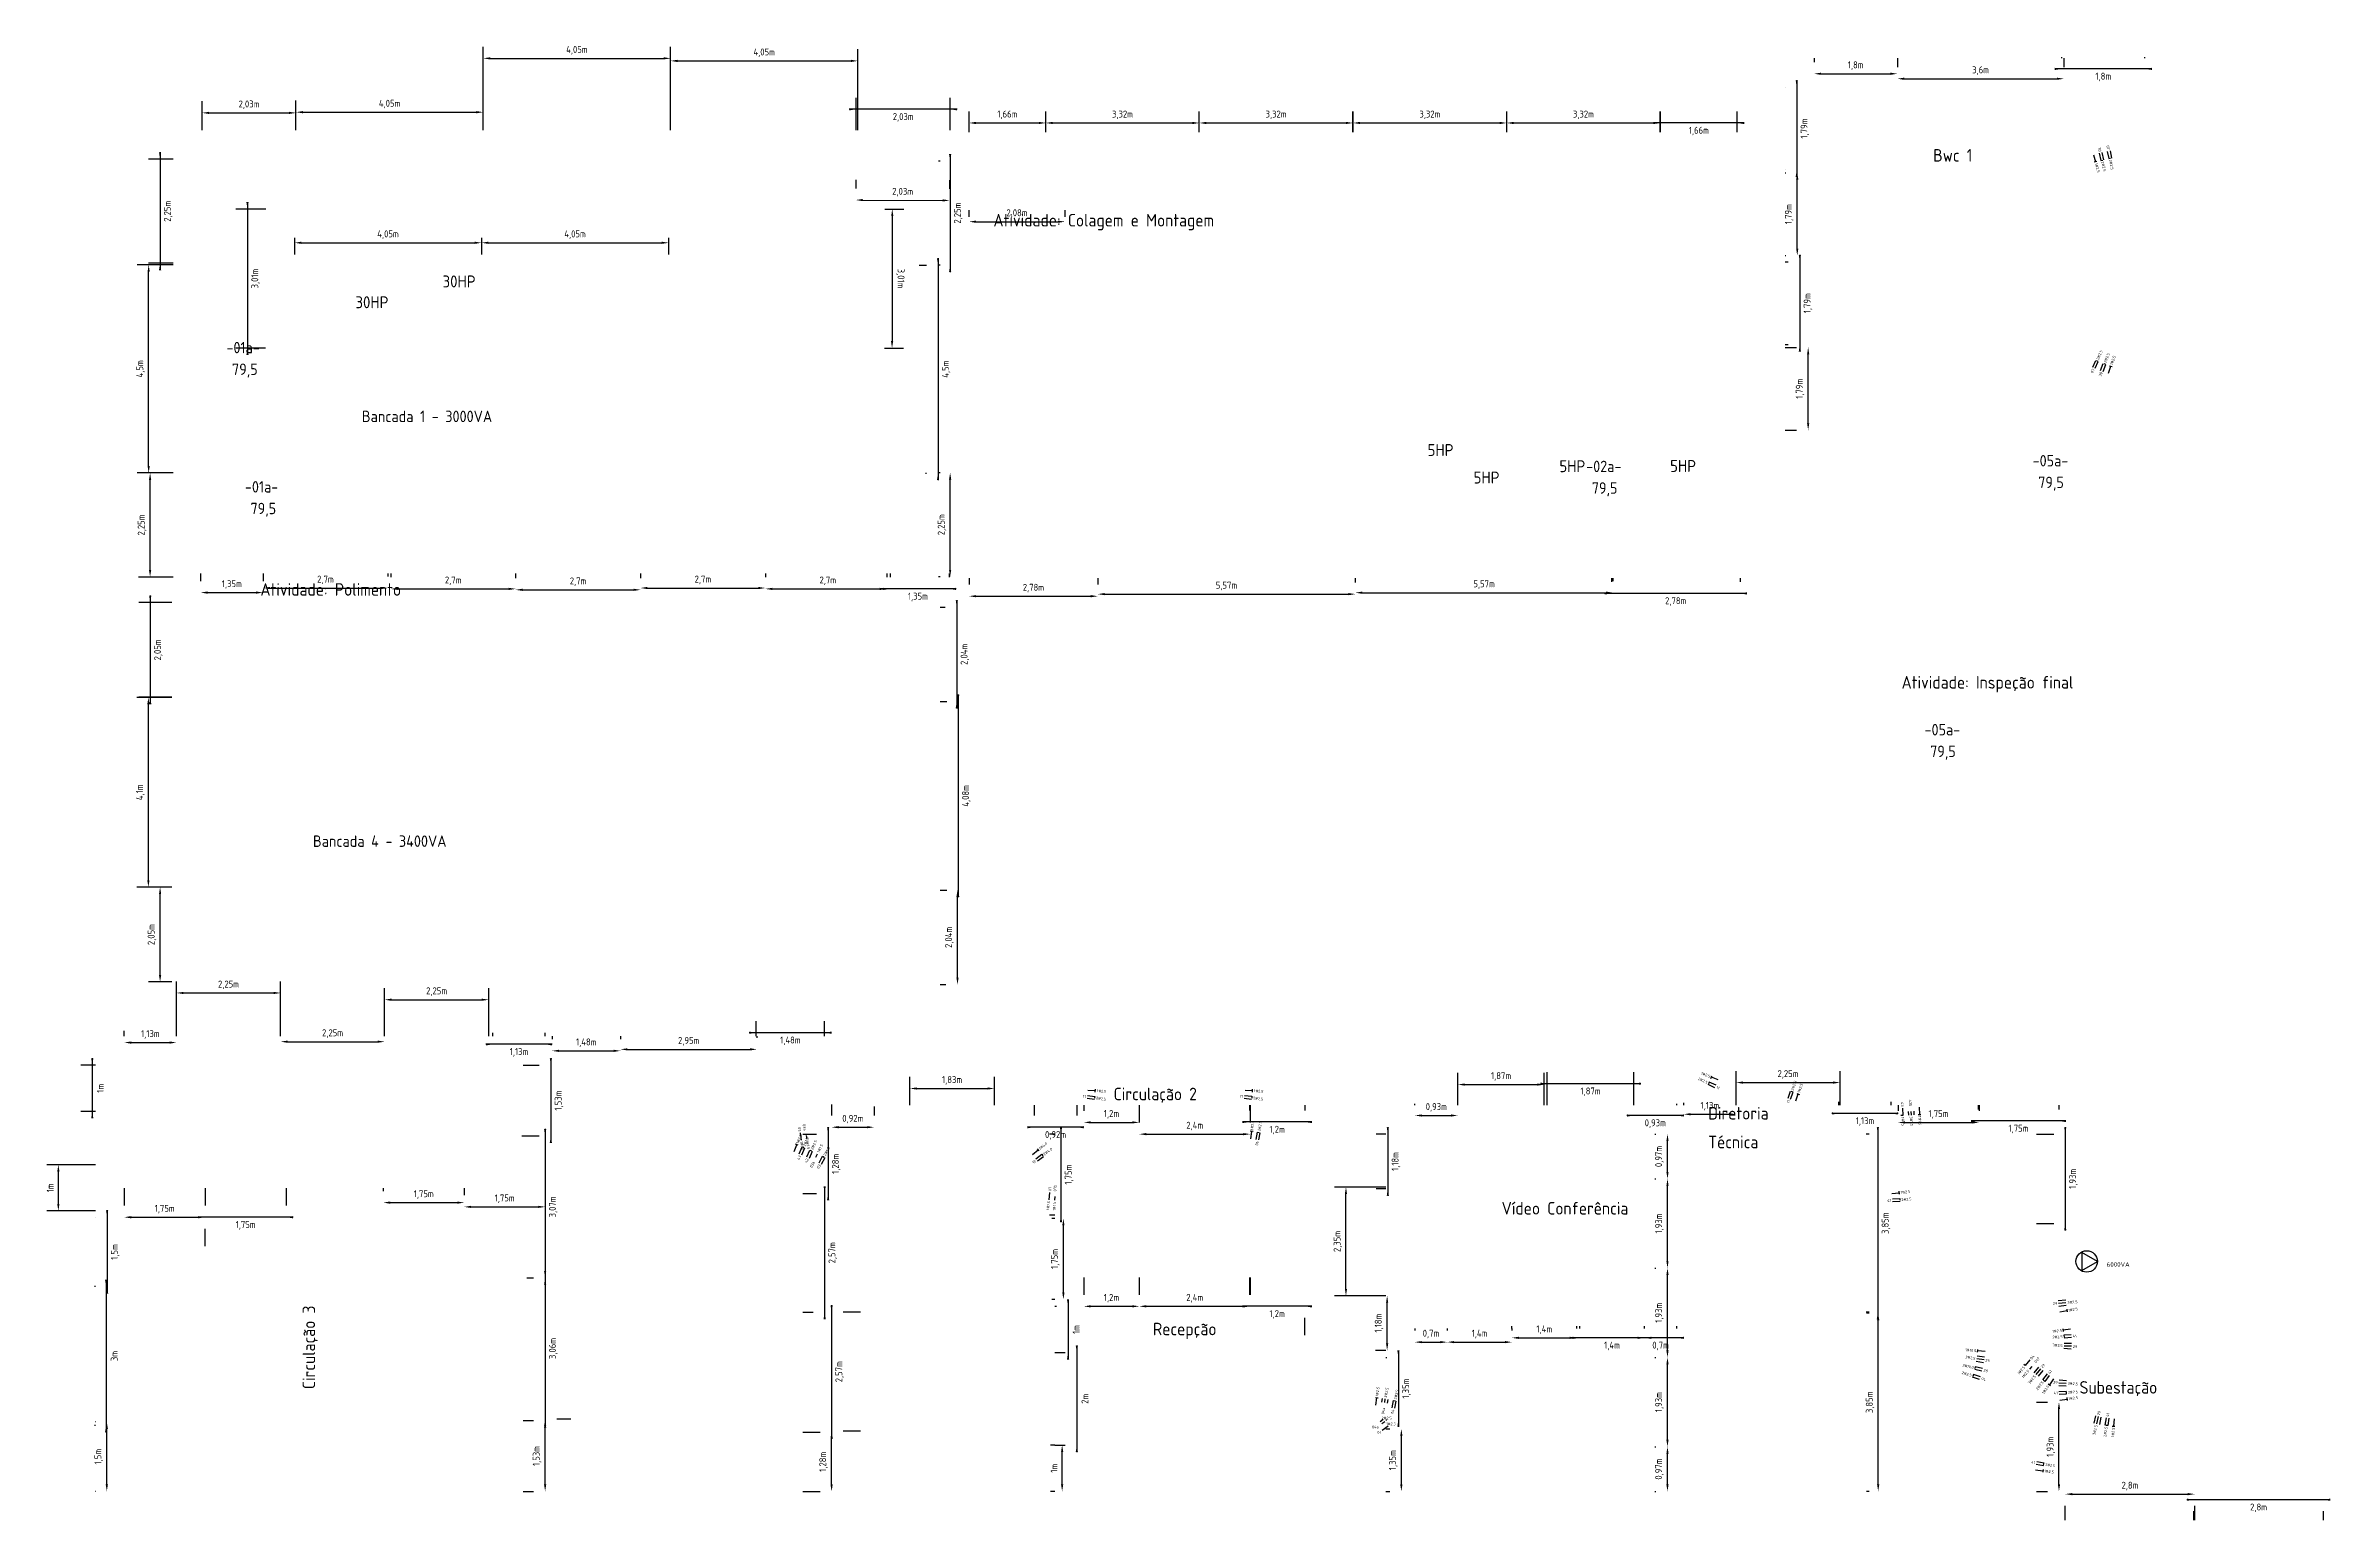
# Model space of a CAD drawing. Header units: metres. Extents: x -45258 to -45144, y 56380 to 56449.
# Drawn here: x -45258.4 to -45209, y 56417.3 to 56449.18 of the extents above; entities that cross this region are included whole.
import ezdxf
from ezdxf.enums import TextEntityAlignment as Align

# ---------------------------------------------------------------- set-up
doc = ezdxf.new("R2010")
doc.units = ezdxf.units.M
for name, color, linetype in [('FIAÇÃO_COMERCIAL', 1, 'Continuous'), ('LUMINOTÉCNICO', 5, 'Continuous'), ('SUBESTAÇÃO', 7, 'Continuous'), ('TEXTO - PLANTA', 7, 'Continuous'), ('TOMADAS', 2, 'Continuous')]:
    doc.layers.add(name, color=color, linetype=linetype)
doc.styles.get("Standard").update_dxf_attribs({"font": 'ISOCP'})
doc.dimstyles.new('ISO-25', dxfattribs={"dimtxt": 1, "dimasz": 1, "dimexe": 1.25, "dimexo": 0.625, "dimgap": 0.5, "dimtad": 1, "dimlunit": 6, "dimtxsty": 'Standard', "dimcen": 2.5, "dimazin": 3, "dimtfac": 1, "dimtmove": 0, "dimatfit": 0})

# ---------------------------------------------------------------- blocks, each defined once
blk = doc.blocks.new('_CLOSEDFILLED')
at = {"color": 0, "linetype": 'BYBLOCK'}
blk.add_solid([(-1, 0.16), (0, 0), (-1, -0.16)], dxfattribs=at)
blk = doc.blocks.new('*D48')
for p, q in [((-45241.404, 56421.952), (-45241.404, 56419.082)), ((-45240.779, 56421.802), (-45241.154, 56421.802)), ((-45240.779, 56419.232), (-45241.154, 56419.232))]:
    blk.add_line(p, q)
at = {"layer": 'Defpoints'}
for p in [(-45241.404, 56421.802), (-45241.404, 56421.802), (-45241.404, 56419.232)]:
    blk.add_point(p, dxfattribs=at)
at = {"layer": 'SUBESTAÇÃO', "xscale": 0.15, "yscale": 0.15}
for p, rotation in [((-45241.404, 56421.802), 270), ((-45241.404, 56419.232), 90)]:
    blk.add_blockref('_CLOSEDFILLED', p, dxfattribs=dict(at, rotation=rotation))
at = {"layer": 'SUBESTAÇÃO', "insert": (-45241.229, 56420.517), "char_height": 0.15, "attachment_point": 5, "rotation": 90}
blk.add_mtext('2,57m', dxfattribs=at)
blk = doc.blocks.new('*D52')
for p, q in [((-45232.37, 56422.555), (-45232.37, 56422.18)), ((-45231.02, 56421.93), (-45232.52, 56421.93)), ((-45231.17, 56421.305), (-45231.17, 56421.68))]:
    blk.add_line(p, q)
at = {"layer": 'Defpoints'}
for p in [(-45232.37, 56421.93), (-45231.17, 56421.93), (-45231.17, 56421.93)]:
    blk.add_point(p, dxfattribs=at)
at = {"layer": 'SUBESTAÇÃO', "xscale": 0.15, "yscale": 0.15}
blk.add_blockref('_CLOSEDFILLED', (-45232.37, 56421.93), dxfattribs=at)
at = {"layer": 'SUBESTAÇÃO', "xscale": 0.15, "yscale": 0.15, "rotation": 180}
blk.add_blockref('_CLOSEDFILLED', (-45231.17, 56421.93), dxfattribs=at)
at = {"layer": 'SUBESTAÇÃO', "insert": (-45231.77, 56421.755), "char_height": 0.15, "attachment_point": 5}
blk.add_mtext('1,2m', dxfattribs=at)
blk = doc.blocks.new('*D74')
for p, q in [((-45256.699, 56424.481), (-45256.699, 56424.106)), ((-45256.549, 56423.856), (-45255.099, 56423.856)), ((-45254.949, 56423.231), (-45254.949, 56423.606))]:
    blk.add_line(p, q)
at = {"layer": 'Defpoints'}
for p in [(-45256.699, 56423.856), (-45256.699, 56423.856), (-45254.949, 56423.856)]:
    blk.add_point(p, dxfattribs=at)
at = {"layer": 'SUBESTAÇÃO', "xscale": 0.15, "yscale": 0.15, "rotation": 180}
blk.add_blockref('_CLOSEDFILLED', (-45256.699, 56423.856), dxfattribs=at)
at = {"layer": 'SUBESTAÇÃO', "xscale": 0.15, "yscale": 0.15}
blk.add_blockref('_CLOSEDFILLED', (-45254.949, 56423.856), dxfattribs=at)
at = {"layer": 'SUBESTAÇÃO', "insert": (-45255.824, 56424.031), "char_height": 0.15, "attachment_point": 5}
blk.add_mtext('1,75m', dxfattribs=at)
blk = doc.blocks.new('*D110')
for p, q in [((-45248.973, 56445.031), (-45248.973, 56444.671)), ((-45248.823, 56444.921), (-45245.078, 56444.921)), ((-45244.928, 56445.031), (-45244.928, 56444.671))]:
    blk.add_line(p, q)
at = {"layer": 'Defpoints'}
for p in [(-45248.973, 56445.656), (-45244.928, 56445.656), (-45248.973, 56444.921)]:
    blk.add_point(p, dxfattribs=at)
at = {"layer": 'LUMINOTÉCNICO', "xscale": 0.15, "yscale": 0.15, "rotation": 180}
blk.add_blockref('_CLOSEDFILLED', (-45248.973, 56444.921), dxfattribs=at)
at = {"layer": 'LUMINOTÉCNICO', "xscale": 0.15, "yscale": 0.15}
blk.add_blockref('_CLOSEDFILLED', (-45244.928, 56444.921), dxfattribs=at)
at = {"layer": 'LUMINOTÉCNICO', "insert": (-45246.951, 56445.096), "char_height": 0.15, "attachment_point": 5}
blk.add_mtext('4,05m', dxfattribs=at)

msp = doc.modelspace()

# ---------------------------------------------------------------- linework, layer by layer
at = {"layer": 'FIAÇÃO_COMERCIAL'}
for p, q in [((-45214.117, 56446.823), (-45214.073, 56446.669)), ((-45214.044, 56446.678), (-45214.101, 56446.661)), ((-45213.999, 56446.855), (-45213.959, 56446.7)), ((-45213.959, 56446.7), (-45213.92, 56446.71)), ((-45213.939, 56446.87), (-45213.902, 56446.715)), ((-45213.82, 56446.897), (-45213.787, 56446.74)), ((-45213.787, 56446.74), (-45213.748, 56446.748)), ((-45213.76, 56446.909), (-45213.73, 56446.752)), ((-45214.135, 56442.233), (-45214.071, 56442.379)), ((-45214.079, 56442.209), (-45214.017, 56442.356)), ((-45214.017, 56442.356), (-45214.054, 56442.372)), ((-45213.965, 56442.163), (-45213.908, 56442.312)), ((-45213.908, 56442.141), (-45213.853, 56442.292)), ((-45213.853, 56442.292), (-45213.89, 56442.305)), ((-45213.792, 56442.101), (-45213.742, 56442.252)), ((-45213.77, 56442.262), (-45213.713, 56442.243)), ((-45222.392, 56426.857), (-45222.369, 56426.913)), ((-45222.232, 56426.825), (-45222.381, 56426.885)), ((-45235.878, 56426.43), (-45235.72, 56426.408)), ((-45235.871, 56426.488), (-45235.712, 56426.469)), ((-45235.86, 56426.604), (-45235.7, 56426.592)), ((-45235.712, 56426.469), (-45235.717, 56426.43)), ((-45235.703, 56426.562), (-45235.698, 56426.622)), ((-45232.482, 56426.43), (-45232.323, 56426.408)), ((-45232.474, 56426.488), (-45232.315, 56426.47)), ((-45232.463, 56426.604), (-45232.304, 56426.592)), ((-45232.315, 56426.47), (-45232.32, 56426.43)), ((-45232.306, 56426.562), (-45232.302, 56426.622)), ((-45222.306, 56426.656), (-45222.451, 56426.724)), ((-45222.426, 56426.777), (-45222.443, 56426.741)), ((-45222.28, 56426.712), (-45222.426, 56426.777)), ((-45220.724, 56426.427), (-45220.672, 56426.578)), ((-45220.667, 56426.407), (-45220.615, 56426.559)), ((-45220.615, 56426.559), (-45220.653, 56426.572)), ((-45220.553, 56426.369), (-45220.502, 56426.521)), ((-45220.531, 56426.53), (-45220.474, 56426.511)), ((-45218.243, 56426.057), (-45218.283, 56426.056)), ((-45218.249, 56426.217), (-45218.243, 56426.057)), ((-45218.126, 56426.142), (-45218.122, 56426.062)), ((-45218.066, 56426.145), (-45218.062, 56426.065)), ((-45218.006, 56426.148), (-45218.001, 56426.068)), ((-45217.911, 56426.074), (-45217.851, 56426.078)), ((-45217.891, 56426.235), (-45217.881, 56426.076)), ((-45242.212, 56425.274), (-45242.154, 56425.423)), ((-45242.126, 56425.413), (-45242.182, 56425.434)), ((-45242.102, 56425.23), (-45242.041, 56425.378)), ((-45242.087, 56425.682), (-45242.062, 56425.524)), ((-45242.047, 56425.207), (-45241.985, 56425.355)), ((-45242.041, 56425.378), (-45242.004, 56425.363)), ((-45241.956, 56425.624), (-45241.941, 56425.545)), ((-45232.29, 56425.706), (-45232.35, 56425.713)), ((-45232.337, 56425.55), (-45232.32, 56425.709)), ((-45232.221, 56425.535), (-45232.198, 56425.694)), ((-45232.198, 56425.694), (-45232.158, 56425.688)), ((-45232.163, 56425.526), (-45232.137, 56425.684)), ((-45241.939, 56425.16), (-45241.874, 56425.306)), ((-45241.885, 56425.136), (-45241.818, 56425.281)), ((-45241.874, 56425.306), (-45241.837, 56425.29)), ((-45241.743, 56425.157), (-45241.708, 56425.229)), ((-45241.672, 56425.033), (-45241.599, 56425.175)), ((-45241.619, 56425.005), (-45241.545, 56425.147)), ((-45241.599, 56425.175), (-45241.564, 56425.157)), ((-45237.059, 56425.212), (-45236.935, 56425.313)), ((-45236.987, 56425.119), (-45236.86, 56425.217)), ((-45236.916, 56425.289), (-45236.954, 56425.336)), ((-45236.951, 56425.072), (-45236.823, 56425.168)), ((-45236.86, 56425.217), (-45236.835, 56425.185)), ((-45236.689, 56424.392), (-45236.706, 56424.233)), ((-45218.477, 56424.369), (-45218.318, 56424.386)), ((-45218.315, 56424.356), (-45218.321, 56424.416)), ((-45236.578, 56424.304), (-45236.581, 56424.224)), ((-45218.466, 56424.251), (-45218.307, 56424.264)), ((-45218.462, 56424.193), (-45218.302, 56424.203)), ((-45218.307, 56424.264), (-45218.303, 56424.224)), ((-45214.879, 56422.057), (-45214.719, 56422.069)), ((-45214.873, 56421.995), (-45214.714, 56422.011)), ((-45214.867, 56421.934), (-45214.708, 56421.953)), ((-45214.849, 56421.812), (-45214.691, 56421.838)), ((-45214.767, 56421.387), (-45214.775, 56421.447)), ((-45214.613, 56421.439), (-45214.771, 56421.417)), ((-45214.696, 56421.867), (-45214.686, 56421.808)), ((-45216.625, 56420.938), (-45216.62, 56420.998)), ((-45216.463, 56420.955), (-45216.622, 56420.968)), ((-45214.599, 56421.315), (-45214.759, 56421.303)), ((-45214.759, 56421.303), (-45214.756, 56421.263)), ((-45214.598, 56421.003), (-45214.757, 56421.015)), ((-45214.595, 56421.253), (-45214.755, 56421.245)), ((-45214.594, 56421.066), (-45214.754, 56421.072)), ((-45214.593, 56421.128), (-45214.753, 56421.13)), ((-45216.716, 56420.453), (-45216.727, 56420.415)), ((-45216.562, 56420.409), (-45216.716, 56420.453)), ((-45216.531, 56420.529), (-45216.687, 56420.566)), ((-45216.674, 56420.623), (-45216.682, 56420.584)), ((-45216.517, 56420.589), (-45216.674, 56420.623)), ((-45216.494, 56420.71), (-45216.652, 56420.737)), ((-45216.484, 56420.771), (-45216.642, 56420.795)), ((-45216.476, 56420.832), (-45216.635, 56420.852)), ((-45215.597, 56420.648), (-45215.627, 56420.674)), ((-45215.493, 56420.77), (-45215.597, 56420.648)), ((-45215.453, 56420.632), (-45215.504, 56420.57)), ((-45215.31, 56420.618), (-45215.41, 56420.494)), ((-45215.264, 56420.581), (-45215.363, 56420.456)), ((-45215.217, 56420.544), (-45215.315, 56420.418)), ((-45215.123, 56420.472), (-45215.219, 56420.344)), ((-45215.075, 56420.436), (-45215.171, 56420.308)), ((-45229.585, 56419.948), (-45229.645, 56419.955)), ((-45229.633, 56419.792), (-45229.615, 56419.951)), ((-45229.505, 56419.857), (-45229.494, 56419.936)), ((-45229.445, 56419.848), (-45229.433, 56419.927)), ((-45229.386, 56419.838), (-45229.373, 56419.917)), ((-45216.58, 56420.35), (-45216.733, 56420.397)), ((-45215.171, 56420.308), (-45215.203, 56420.332)), ((-45215.098, 56420.254), (-45215.049, 56420.219)), ((-45214.98, 56420.366), (-45215.073, 56420.236)), ((-45214.867, 56420.215), (-45214.707, 56420.213)), ((-45214.866, 56420.278), (-45214.706, 56420.271)), ((-45214.865, 56420.091), (-45214.705, 56420.098)), ((-45214.862, 56420.34), (-45214.703, 56420.329)), ((-45214.861, 56420.028), (-45214.701, 56420.041)), ((-45214.847, 56419.904), (-45214.689, 56419.926)), ((-45214.701, 56420.041), (-45214.704, 56420.081)), ((-45214.693, 56419.956), (-45214.685, 56419.897)), ((-45229.543, 56419.44), (-45229.481, 56419.491)), ((-45229.505, 56419.394), (-45229.442, 56419.443)), ((-45229.284, 56419.737), (-45229.252, 56419.894)), ((-45229.252, 56419.894), (-45229.213, 56419.886)), ((-45229.227, 56419.725), (-45229.193, 56419.882)), ((-45214.077, 56419.56), (-45214.113, 56419.405)), ((-45214.02, 56419.548), (-45214.053, 56419.391)), ((-45213.963, 56419.537), (-45213.992, 56419.379)), ((-45213.848, 56419.518), (-45213.87, 56419.359)), ((-45213.79, 56419.51), (-45213.809, 56419.352)), ((-45213.675, 56419.499), (-45213.686, 56419.34)), ((-45229.497, 56419.251), (-45229.368, 56419.345)), ((-45213.809, 56419.352), (-45213.849, 56419.356)), ((-45213.716, 56419.342), (-45213.656, 56419.338)), ((-45215.355, 56418.515), (-45215.196, 56418.491)), ((-45215.345, 56418.576), (-45215.187, 56418.549)), ((-45215.196, 56418.491), (-45215.19, 56418.531)), ((-45215.371, 56418.394), (-45215.212, 56418.375)), ((-45215.209, 56418.405), (-45215.216, 56418.345))]:
    msp.add_line(p, q, dxfattribs=at)
at = {"layer": 'TOMADAS'}
msp.add_lwpolyline([(-45214.035, 56422.9), (-45214.373, 56423.095), (-45214.373, 56422.704)], close=True, dxfattribs=at)
msp.add_circle((-45214.266, 56422.9), 0.232, dxfattribs=at)

# ---------------------------------------------------------------- texts
at = {"layer": 'FIAÇÃO_COMERCIAL'}
for s, rotation, p in [('1#2.5', -73.829, (-45214.064, 56446.641)), ('2#2.5', -76.4922, (-45213.924, 56446.678)), ('2#2.5', -79.1553, (-45213.754, 56446.716)), ('2#2.5', 66.3669, (-45214.031, 56442.395)), ('2#2.5', 68.9196, (-45213.869, 56442.33)), ('1#2.5', 71.4723, (-45213.732, 56442.281)), ('2#2.5', -7.8833, (-45235.686, 56426.434)), ('1#2.5', -4.2606, (-45235.67, 56426.59)), ('2#2.5', -7.8411, (-45232.29, 56426.434)), ('1#2.5', -4.2185, (-45232.274, 56426.59)), ('11', -24.9476, (-45222.266, 56426.671)), ('2#2.5', 70.7949, (-45220.633, 56426.597)), ('1#2.5', 71.6093, (-45220.493, 56426.549)), ('1#2.5', 83.7358, (-45232.317, 56425.739)), ('2#2.5', 80.5977, (-45232.162, 56425.718)), ('1#1.5', -87.946, (-45218.242, 56426.027)), ('3#1.5', -87.3728, (-45218.061, 56426.035)), ('1#1.5', -86.2263, (-45217.879, 56426.046)), ('1#2.5', 68.8474, (-45242.143, 56425.451)), ('1#1.5', -81.2983, (-45242.058, 56425.495)), ('2#1.5', 67.1003, (-45242.001, 56425.394)), ('1#1.5', -79.0939, (-45241.936, 56425.516)), ('2#2.5', 65.3532, (-45241.833, 56425.321)), ('1#1.5', 64.1885, (-45241.695, 56425.256)), ('1#4.0', 38.8566, (-45236.912, 56425.331)), ('2#1.5', 62.4414, (-45241.558, 56425.188)), ('2#4.0', 36.8291, (-45236.817, 56425.21)), ('03', 84.2359, (-45236.686, 56424.422)), ('03b', 87.9264, (-45236.574, 56424.414)), ('1#2.5', 6.176, (-45218.288, 56424.389)), ('2#2.5', 3.6495, (-45218.274, 56424.235)), ('3#2.5', 4.3837, (-45214.684, 56422.012)), ('1#2.5', 9.3019, (-45214.662, 56421.843)), ('41', 2.7086, (-45214.567, 56421.284)), ('29', -4.1342, (-45214.565, 56421.061)), ('28', -13.5142, (-45216.495, 56420.551)), ('29', -9.7661, (-45216.455, 56420.764)), ('04', 49.4913, (-45215.474, 56420.793)), ('04f', 50.3207, (-45215.383, 56420.717)), ('29', 51.1502, (-45215.244, 56420.604)), ('41', 52.809, (-45215.081, 56420.478)), ('1#2.5', 83.5332, (-45229.611, 56419.981)), ('3#2.5', 80.2155, (-45229.427, 56419.956)), ('2#2.5', 77.7272, (-45229.216, 56419.917)), ('04', -17.2622, (-45216.543, 56420.37)), ('3#2.5', -4.1342, (-45214.675, 56420.267)), ('2#2.5', 2.7086, (-45214.673, 56420.07)), ('1#2.5', 7.8407, (-45214.659, 56419.93)), ('29', 77.0048, (-45214.012, 56419.577)), ('41', 82.058, (-45213.814, 56419.544)), ('2#2.5', -9.5166, (-45215.162, 56418.515)), ('1#2.5', -6.9371, (-45215.183, 56418.371))]:
    msp.add_text(s, height=0.06, rotation=rotation, dxfattribs=at).set_placement(p, align=Align.MIDDLE_LEFT)
for s, rotation, p in [('30', -76.4922, (-45213.976, 56446.892)), ('07', -79.1553, (-45213.795, 56446.933)), ('07', 66.3669, (-45214.119, 56442.193)), ('30', 68.9196, (-45213.948, 56442.124)), ('2#2.5', -24.9476, (-45222.465, 56426.764)), ('1#2.5', -21.9648, (-45222.408, 56426.896)), ('11', -7.8833, (-45235.904, 56426.464)), ('11', -7.8411, (-45232.508, 56426.464)), ('11', 70.7949, (-45220.706, 56426.389)), ('43b', -87.3728, (-45218.071, 56426.255)), ('43', -87.946, (-45218.25, 56426.247)), ('03', -81.2983, (-45242.091, 56425.712)), ('03a', -79.0939, (-45241.977, 56425.732)), ('06', 80.5977, (-45232.198, 56425.501)), ('43', 67.1003, (-45242.087, 56425.191)), ('42', 65.3532, (-45241.925, 56425.121)), ('03a', 64.1885, (-45241.791, 56425.058)), ('03', 62.4414, (-45241.66, 56424.993)), ('10', 36.8291, (-45236.993, 56425.078)), ('1#1.5', 84.2359, (-45236.709, 56424.203)), ('1#1.5', 87.9264, (-45236.582, 56424.194)), ('41', 3.6495, (-45218.494, 56424.221)), ('29', 4.3837, (-45214.903, 56421.995)), ('1#2.5', 7.8407, (-45214.801, 56421.413)), ('1#10.0', -4.7687, (-45216.652, 56420.971)), ('2#2.5', 2.7086, (-45214.787, 56421.274)), ('3#2.5', -4.1342, (-45214.785, 56421.077)), ('2#2.5', -17.2622, (-45216.753, 56420.435)), ('2#10.0', -13.5142, (-45216.709, 56420.602)), ('3#2.5', -9.7661, (-45216.672, 56420.802)), ('1#2.5', 49.4913, (-45215.616, 56420.625)), ('1#2.5', 50.3207, (-45215.523, 56420.547)), ('3#2.5', 51.1502, (-45215.382, 56420.433)), ('2#2.5', 52.809, (-45215.214, 56420.303)), ('1#2.5', 54.0531, (-45215.091, 56420.212)), ('29', -4.1342, (-45214.895, 56420.282)), ('41', 2.7086, (-45214.893, 56420.059)), ('04a', 80.2155, (-45229.464, 56419.739)), ('04', 77.7272, (-45229.262, 56419.702)), ('3#2.5', 77.0048, (-45214.061, 56419.363)), ('2#2.5', 82.058, (-45213.845, 56419.326)), ('1#2.5', 85.8478, (-45213.688, 56419.31)), ('41', -9.5166, (-45215.379, 56418.551))]:
    msp.add_text(s, height=0.06, rotation=rotation, dxfattribs=at).set_placement(p, align=Align.MIDDLE_RIGHT)
for s, p in [('2#2.5', (-45229.402, 56419.513)), ('1#2.5', (-45229.308, 56419.39)), ('04a', (-45229.646, 56419.321)), ('04', (-45229.557, 56419.206))]:
    msp.add_text(s, height=0.06, dxfattribs=at).set_placement(p, align=Align.MIDDLE_CENTER)
at = {"layer": 'LUMINOTÉCNICO'}
for s, p in [('-01a-', (-45254.489, 56442.532)), ('79,5', (-45254.369, 56442.064)), ('-02a-', (-45225.087, 56439.964)), ('-05a-', (-45215.434, 56440.086)), ('-01a-', (-45254.089, 56439.522)), ('79,5', (-45224.967, 56439.496)), ('79,5', (-45215.314, 56439.618)), ('79,5', (-45253.969, 56439.054)), ('-05a-', (-45217.771, 56434.272)), ('79,5', (-45217.651, 56433.804))]:
    msp.add_text(s, height=0.2466, dxfattribs=at).set_placement(p)
at = {"layer": 'TEXTO - PLANTA'}
for s, height, p in [('Bwc 1', 0.2714, (-45217.586, 56446.675)), ('Atividade: Colagem e Montagem', 0.27144, (-45237.905, 56445.273)), ('30HP', 0.2579, (-45249.815, 56443.956)), ('30HP', 0.2579, (-45251.699, 56443.506)), ('Bancada 1 - 3000VA', 0.24755, (-45251.561, 56441.044)), ('5HP', 0.2579, (-45228.517, 56440.312)), ('5HP', 0.2579, (-45225.667, 56439.962)), ('5HP', 0.2579, (-45223.272, 56439.967)), ('5HP', 0.2579, (-45227.522, 56439.717)), ('Atividade: Polimento', 0.27144, (-45253.755, 56437.291)), ('Atividade: Inspeção final', 0.27144, (-45218.268, 56435.284)), ('Bancada 4 - 3400VA', 0.24755, (-45252.619, 56431.862)), ('Circulação 2', 0.27144, (-45235.306, 56426.385)), ('Diretoria ', 0.2714, (-45222.45, 56425.968)), ('Técnica', 0.2714, (-45222.45, 56425.347)), ('Vídeo Conferência', 0.27144, (-45226.916, 56423.914)), ('Recepção', 0.2714, (-45234.456, 56421.304)), ('Subestação', 0.2714, (-45214.42, 56420.042))]:
    msp.add_text(s, height=height, dxfattribs=at).set_placement(p)
msp.add_text('Circulação 3', height=0.27144, rotation=90, dxfattribs=at).set_placement((-45252.572, 56420.14))
at = {"layer": 'TOMADAS'}
msp.add_text('6000VA', height=0.0975, dxfattribs=at).set_placement((-45213.585, 56422.835), align=Align.MIDDLE_CENTER)

# ---------------------------------------------------------------- dimensions: what is measured, and where the dimension line sits
at = {"layer": 'LUMINOTÉCNICO'}
for base, p1, p2, angle in [((-45240.882, 56445.845), (-45240.883, 56445.656), (-45238.855, 56445.647), 359.7565), ((-45254.0342, 56445.651), (-45253.0132, 56445.651), (-45253.0181, 56442.6458), 90), ((-45240.092, 56445.65), (-45240.878, 56445.651), (-45240.883, 56442.646), 269.9071)]:
    msp.add_linear_dim(base=base, p1=p1, p2=p2, angle=angle, dimstyle='ISO-25', override={"dimtxt": 0.15, "dimasz": 0.15, "dimexe": 0.25, "dimgap": 0.1, "dimdec": 2, "dimrnd": 0.01, "dimzin": 8, "dimdsep": 44, "dimlunit": 2, "dimpost": '<>m'}, dxfattribs=at).render()
msp.add_linear_dim(base=(-45253.018, 56444.921), p1=(-45253.018, 56445.656), p2=(-45248.973, 56445.656), text='4,05m', dimstyle='ISO-25', override={"dimtxt": 0.15, "dimasz": 0.15, "dimexe": 0.25, "dimgap": 0.1, "dimdec": 2, "dimrnd": 0.01, "dimzin": 8, "dimdsep": 44, "dimlunit": 2, "dimpost": '<>m'}, dxfattribs=at).render()
dim = msp.add_linear_dim(base=(-45248.973093194, 56444.92123372), p1=(-45248.973093194, 56445.655793296), p2=(-45244.928093194, 56445.655793296), dimstyle='ISO-25', override={"dimtxt": 0.15, "dimasz": 0.15, "dimexe": 0.25, "dimgap": 0.1, "dimdec": 2, "dimrnd": 0.01, "dimzin": 8, "dimdsep": 44, "dimlunit": 2, "dimpost": '<>m'}, dxfattribs=at)
dim.commit()
dim.dimension.update_dxf_attribs({"geometry": '*D110', "text_midpoint": (-45246.950593194, 56445.09623372)})
msp.add_linear_dim(base=(-45238.433, 56445.377), p1=(-45238.433, 56444.854), p2=(-45236.357, 56444.854), dimstyle='ISO-25', override={"dimtxt": 0.15, "dimasz": 0.15, "dimexe": 0.25, "dimgap": 0.1, "dimdec": 2, "dimrnd": 0.01, "dimzin": 8, "dimdsep": 44, "dimlunit": 2, "dimpost": '<>m'}, dxfattribs=at).render()
at = {"layer": 'SUBESTAÇÃO'}
for base, p1, p2 in [((-45248.936, 56448.908), (-45248.936, 56446.728), (-45244.886, 56446.728)), ((-45244.886, 56448.853), (-45244.886, 56446.728), (-45240.836, 56446.728)), ((-45220.159, 56448.575), (-45220.159, 56448.286), (-45218.359, 56448.286)), ((-45218.359, 56448.467), (-45218.359, 56448.286), (-45214.759, 56448.286)), ((-45213.005, 56448.68), (-45213.005, 56448.286), (-45214.805, 56448.286)), ((-45255.016, 56447.729), (-45255.016, 56446.728), (-45252.986, 56446.728)), ((-45252.986, 56447.744), (-45252.986, 56446.728), (-45248.936, 56446.728)), ((-45238.841, 56447.807), (-45238.841, 56446.728), (-45240.871, 56446.728)), ((-45238.433, 56447.511), (-45238.433, 56446.688), (-45236.773, 56446.688)), ((-45236.773, 56447.511), (-45236.773, 56446.688), (-45233.453, 56446.688)), ((-45233.453, 56447.511), (-45233.453, 56446.688), (-45230.133, 56446.688)), ((-45230.127, 56447.511), (-45230.127, 56446.688), (-45226.807, 56446.688)), ((-45226.807, 56447.511), (-45226.807, 56446.688), (-45223.487, 56446.688)), ((-45221.821, 56447.511), (-45221.821, 56446.688), (-45223.481, 56446.688)), ((-45255.048, 56437.359), (-45255.048, 56437.146), (-45253.698, 56437.146)), ((-45253.698, 56437.458), (-45253.698, 56437.146), (-45250.998, 56437.146)), ((-45250.936, 56437.439), (-45250.936, 56437.146), (-45248.236, 56437.146)), ((-45248.236, 56437.419), (-45248.236, 56437.146), (-45245.536, 56437.146)), ((-45245.536, 56437.458), (-45245.536, 56437.146), (-45242.836, 56437.146)), ((-45242.836, 56437.439), (-45242.836, 56437.146), (-45240.136, 56437.146)), ((-45238.862, 56437.439), (-45238.862, 56437.146), (-45240.212, 56437.146)), ((-45238.43, 56437.281), (-45238.43, 56437.045), (-45235.65, 56437.045)), ((-45235.65, 56437.326), (-45235.65, 56437.045), (-45230.08, 56437.045)), ((-45230.08, 56437.357), (-45230.08, 56437.045), (-45224.51, 56437.045)), ((-45221.761, 56437.341), (-45221.761, 56437.045), (-45224.541, 56437.045)), ((-45255.569, 56428.704), (-45255.569, 56427.144), (-45253.319, 56427.144)), ((-45251.069, 56428.558), (-45251.069, 56427.144), (-45248.819, 56427.144)), ((-45256.699, 56427.632), (-45256.699, 56427.144), (-45255.569, 56427.144)), ((-45253.319, 56427.651), (-45253.319, 56427.144), (-45251.069, 56427.144)), ((-45247.598, 56427.594), (-45247.598, 56427.144), (-45248.728, 56427.144)), ((-45241.554, 56427.845), (-45241.554, 56427.144), (-45243.034, 56427.144)), ((-45247.448, 56427.453), (-45247.448, 56427.144), (-45245.968, 56427.144)), ((-45245.968, 56427.485), (-45245.968, 56427.144), (-45243.018, 56427.144)), ((-45239.713, 56426.639), (-45239.713, 56425.652), (-45237.883, 56425.652)), ((-45227.863, 56426.724), (-45227.863, 56425.652), (-45225.993, 56425.652)), ((-45224.058, 56426.743), (-45224.058, 56425.652), (-45225.928, 56425.652)), ((-45221.848, 56426.767), (-45221.848, 56425.652), (-45219.598, 56425.652)), ((-45222.978, 56426.082), (-45222.978, 56425.652), (-45221.848, 56425.652)), ((-45218.494, 56426.1), (-45218.494, 56425.652), (-45219.624, 56425.652)), ((-45241.404, 56425.802), (-45241.404, 56425.666), (-45240.485, 56425.626)), ((-45236.101, 56425.802), (-45236.101, 56425.652), (-45237.021, 56425.652)), ((-45235.951, 56425.906), (-45235.951, 56425.652), (-45234.751, 56425.652)), ((-45234.751, 56425.652), (-45234.751, 56425.652), (-45232.351, 56425.652)), ((-45231.17, 56425.915), (-45231.17, 56425.652), (-45232.37, 56425.652)), ((-45228.793, 56426.055), (-45228.793, 56425.652), (-45227.863, 56425.652)), ((-45223.128, 56426.055), (-45223.128, 56425.652), (-45224.058, 56425.652)), ((-45218.344, 56425.905), (-45218.344, 56425.652), (-45216.594, 56425.652)), ((-45214.865, 56425.937), (-45214.865, 56425.652), (-45216.615, 56425.652)), ((-45253.199, 56423.856), (-45253.199, 56423.856), (-45254.949, 56423.856)), ((-45251.098, 56424.172), (-45251.098, 56423.856), (-45249.348, 56423.856)), ((-45249.348, 56424.08), (-45249.348, 56423.856), (-45247.598, 56423.856)), ((-45235.951, 56421.93), (-45235.951, 56421.93), (-45234.751, 56421.93)), ((-45234.751, 56421.93), (-45234.751, 56421.93), (-45232.351, 56421.93)), ((-45228.793, 56421.156), (-45228.793, 56420.827), (-45228.093, 56420.827)), ((-45228.093, 56421.156), (-45228.093, 56420.827), (-45226.693, 56420.827)), ((-45226.693, 56421.249), (-45226.693, 56420.827), (-45225.293, 56420.827)), ((-45223.828, 56421.249), (-45223.828, 56420.827), (-45225.228, 56420.827)), ((-45223.128, 56421.249), (-45223.128, 56420.827), (-45223.828, 56420.827)), ((-45214.729, 56417.87), (-45214.729, 56417.93), (-45211.929, 56417.93)), ((-45209.148, 56417.749), (-45209.148, 56417.93), (-45211.948, 56417.93))]:
    msp.add_linear_dim(base=base, p1=p1, p2=p2, dimstyle='ISO-25', override={"dimtxt": 0.15, "dimasz": 0.15, "dimexe": 0.25, "dimgap": 0.1, "dimdec": 2, "dimrnd": 0.01, "dimzin": 8, "dimdsep": 44, "dimlunit": 2, "dimpost": '<>m'}, dxfattribs=at).render()
for base, p1, p2 in [((-45220.535, 56448.286), (-45220.159, 56448.286), (-45220.159, 56446.496)), ((-45255.924, 56446.728), (-45255.016, 56446.728), (-45255.016, 56444.478)), ((-45238.841, 56446.688), (-45238.433, 56446.688), (-45238.433, 56444.438)), ((-45220.524, 56444.646), (-45220.159, 56444.646), (-45220.159, 56446.436)), ((-45220.468, 56444.51), (-45220.158, 56444.51), (-45220.158, 56442.72)), ((-45256.171, 56439.946), (-45255.016, 56439.946), (-45255.016, 56444.446)), ((-45239.102, 56444.438), (-45238.887, 56444.438), (-45238.749, 56439.94)), ((-45220.288, 56440.87), (-45220.158, 56440.87), (-45220.158, 56442.66)), ((-45256.14, 56437.696), (-45255.016, 56437.696), (-45255.016, 56439.946)), ((-45238.841, 56437.701), (-45238.433, 56437.701), (-45238.433, 56439.951)), ((-45256.137, 56437.146), (-45255.048, 56437.146), (-45255.048, 56435.096)), ((-45238.697, 56437.045), (-45238.43, 56437.045), (-45238.43, 56435.005)), ((-45256.177, 56430.992), (-45255.048, 56430.992), (-45255.048, 56435.092)), ((-45238.666, 56435.005), (-45238.43, 56435.005), (-45238.43, 56430.925)), ((-45255.924, 56428.942), (-45255.048, 56428.942), (-45255.048, 56430.992)), ((-45238.682, 56428.886), (-45238.43, 56428.886), (-45238.43, 56430.926)), ((-45257.39, 56427.144), (-45256.699, 56427.144), (-45256.699, 56426.144)), ((-45247.474, 56427.144), (-45247.448, 56427.144), (-45247.448, 56425.614)), ((-45247.598, 56425.614), (-45247.474, 56425.614), (-45247.37, 56422.546)), ((-45241.479, 56425.652), (-45241.404, 56425.652), (-45241.404, 56424.372)), ((-45236.444, 56425.652), (-45235.951, 56425.652), (-45235.951, 56423.902)), ((-45229.377, 56425.652), (-45228.793, 56425.652), (-45228.793, 56424.472)), ((-45223.33, 56424.6868), (-45222.978, 56424.6868), (-45222.978, 56425.652)), ((-45218.781, 56425.652), (-45218.344, 56425.652), (-45218.344, 56421.802)), ((-45214.729, 56425.652), (-45214.729, 56425.652), (-45214.729, 56423.722)), ((-45258.124, 56423.992), (-45256.699, 56423.992), (-45256.699, 56424.992)), ((-45241.554, 56424.372), (-45241.404, 56424.372), (-45241.404, 56421.802)), ((-45230.282, 56422.157), (-45228.793, 56422.157), (-45228.793, 56424.507)), ((-45223.33, 56422.756), (-45222.978, 56422.756), (-45222.978, 56424.687)), ((-45257.069, 56423.856), (-45256.699, 56423.856), (-45256.699, 56422.356)), ((-45236.392, 56422.08), (-45235.951, 56422.08), (-45235.951, 56423.83)), ((-45257.091, 56422.356), (-45256.699, 56422.356), (-45256.699, 56419.356)), ((-45247.598, 56422.5461), (-45247.3697, 56422.5461), (-45247.6704, 56419.4908)), ((-45223.33, 56420.826), (-45222.978, 56420.826), (-45222.978, 56422.756)), ((-45236.291, 56421.93), (-45235.951, 56421.93), (-45235.951, 56420.93)), ((-45229.392, 56420.977), (-45228.793, 56420.977), (-45228.793, 56422.157)), ((-45218.774, 56417.93), (-45218.344, 56417.93), (-45218.344, 56421.78)), ((-45236.101, 56420.93), (-45235.951, 56420.93), (-45235.951, 56418.93)), ((-45229.148, 56420.827), (-45228.793, 56420.827), (-45228.793, 56419.477)), ((-45223.33, 56418.895), (-45222.978, 56418.895), (-45222.978, 56420.826)), ((-45257.076, 56417.93), (-45256.699, 56417.93), (-45256.699, 56419.43)), ((-45247.598, 56417.93), (-45247.448, 56417.93), (-45247.448, 56419.46)), ((-45214.865, 56417.93), (-45214.729, 56417.93), (-45214.729, 56419.86)), ((-45241.404, 56417.93), (-45241.404, 56417.93), (-45241.404, 56419.21)), ((-45236.419, 56417.93), (-45235.951, 56417.93), (-45235.951, 56418.93)), ((-45229.084, 56417.93), (-45228.793, 56417.93), (-45228.793, 56419.28)), ((-45223.33, 56417.93), (-45222.978, 56417.93), (-45222.978, 56418.8953))]:
    msp.add_linear_dim(base=base, p1=p1, p2=p2, angle=90, dimstyle='ISO-25', override={"dimtxt": 0.15, "dimasz": 0.15, "dimexe": 0.25, "dimgap": 0.1, "dimdec": 2, "dimrnd": 0.01, "dimzin": 8, "dimdsep": 44, "dimlunit": 2, "dimpost": '<>m'}, dxfattribs=at).render()
for base, p1, p2, picture, middle in [((-45256.699, 56423.856), (-45256.699, 56423.856), (-45254.949, 56423.856), '*D74', (-45255.824, 56424.031)), ((-45231.17, 56421.93), (-45231.17, 56421.93), (-45232.37, 56421.93), '*D52', (-45231.77, 56421.755))]:
    dim = msp.add_linear_dim(base=base, p1=p1, p2=p2, dimstyle='ISO-25', override={"dimtxt": 0.15, "dimasz": 0.15, "dimexe": 0.25, "dimgap": 0.1, "dimdec": 2, "dimrnd": 0.01, "dimzin": 8, "dimdsep": 44, "dimlunit": 2, "dimpost": '<>m'}, dxfattribs=at)
    dim.commit()
    dim.dimension.update_dxf_attribs({"geometry": picture, "text_midpoint": middle})
dim = msp.add_linear_dim(base=(-45241.404, 56421.802), p1=(-45241.404, 56421.802), p2=(-45241.404, 56419.232), angle=90, dimstyle='ISO-25', override={"dimtxt": 0.15, "dimasz": 0.15, "dimexe": 0.25, "dimgap": 0.1, "dimdec": 2, "dimrnd": 0.01, "dimzin": 8, "dimdsep": 44, "dimlunit": 2, "dimpost": '<>m'}, dxfattribs=at)
dim.commit()
dim.dimension.update_dxf_attribs({"geometry": '*D48', "text_midpoint": (-45241.229, 56420.517)})

doc.saveas('drawing.dxf')
